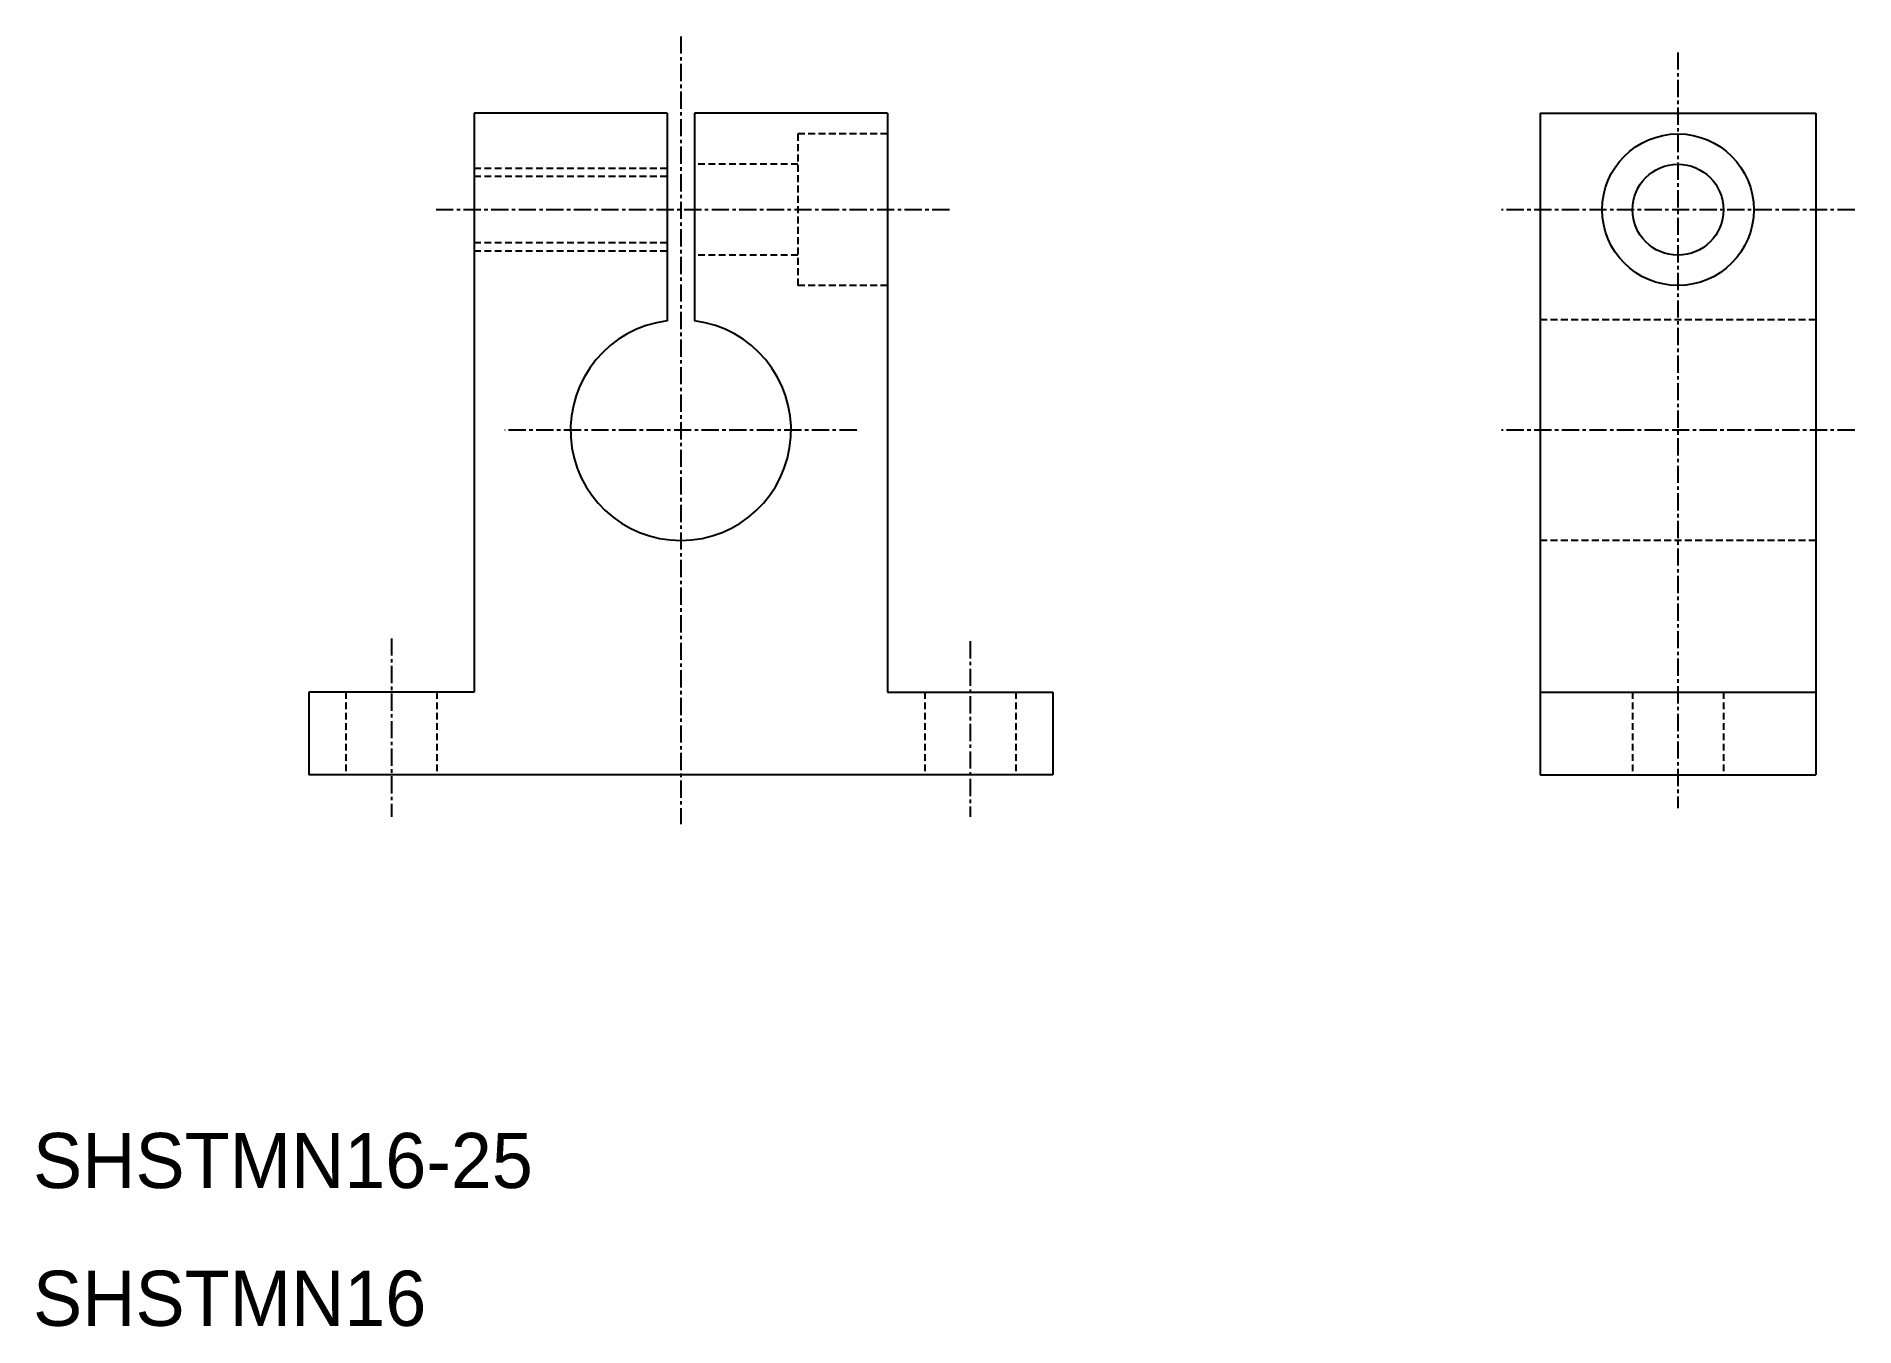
# Model space of a CAD drawing. Extents: x 10 to 142, y 10 to 104.
import ezdxf

# ---------------------------------------------------------------- set-up
doc = ezdxf.new("R2010")
doc.units = 0
doc.linetypes.add('CENTER', pattern=[2, 1.25, -0.25, 0.25, -0.25])
doc.linetypes.add('DASHED', pattern=[0.75, 0.5, -0.25])
doc.layers.get('0').update_dxf_attribs({"linetype": 'CONTINUOUS'})
doc.layers.add('CENTER', color=1, linetype='CENTER')

msp = doc.modelspace()

# ---------------------------------------------------------------- linework, layer by layer
at = {"color": 7, "linetype": 'CONTINUOUS'}
for p, q in [((56, 98), (42, 98)), ((42, 98), (42, 56)), ((56, 98), (56, 82.94)), ((58, 98), (58, 82.94)), ((72, 98), (58, 98)), ((72, 98), (72, 56)), ((119.35, 98), (119.35, 50)), ((119.35, 98), (139.35, 98)), ((139.35, 98), (139.35, 50)), ((42, 56), (30, 56)), ((30, 56), (30, 50)), ((72, 56), (84, 56)), ((84, 56), (84, 50)), ((119.35, 56), (139.35, 56)), ((30, 54.5), (30, 54.5)), ((30, 53), (30, 53)), ((84, 50), (30, 50)), ((119.35, 50), (139.35, 50))]:
    msp.add_line(p, q, dxfattribs=at)
at = {"color": 3, "linetype": 'DASHED'}
for p, q in [((65.5, 96.5), (65.5, 85.5)), ((72, 96.5), (65.5, 96.5)), ((56, 94), (42, 94)), ((65.5, 94.3), (58, 94.3)), ((56, 93.4), (42, 93.4)), ((56, 88.6), (42, 88.6)), ((56, 88), (42, 88)), ((65.5, 87.7), (58, 87.7)), ((72, 85.5), (65.5, 85.5)), ((139.35, 83), (119.35, 83)), ((139.35, 67), (119.35, 67)), ((32.7, 56), (32.7, 50)), ((39.3, 56), (39.3, 50)), ((74.7, 56), (74.7, 50)), ((81.3, 56), (81.3, 50)), ((126.05, 56), (126.05, 50)), ((132.65, 56), (132.65, 50))]:
    msp.add_line(p, q, dxfattribs=at)
at = {"color": 7, "linetype": 'CONTINUOUS'}
for radius in [5.5, 3.3]:
    msp.add_circle((129.35, 91), radius, dxfattribs=at)
msp.add_arc((57, 75), 8, 97.1808, 82.8192, dxfattribs=at)
at = {"layer": 'CENTER', "color": 1, "linetype": 'CENTER'}
for p, q in [((57, 103.58), (57, 46.42)), ((129.35, 102.42), (129.35, 47.58)), ((76.49, 91), (39, 91)), ((142.17, 91), (116.54, 91)), ((69.76, 75), (44.24, 75)), ((142.17, 75), (116.54, 75)), ((36, 59.89), (36, 46.95)), ((78, 59.69), (78, 46.95))]:
    msp.add_line(p, q, dxfattribs=at)

# ---------------------------------------------------------------- texts
at = {"color": 7, "linetype": 'CONTINUOUS'}
for s, p in [('SHSTMN16-25', (10, 20)), ('SHSTMN16', (10, 10))]:
    msp.add_text(s, height=4, dxfattribs=at).set_placement(p)

doc.saveas('drawing.dxf')
